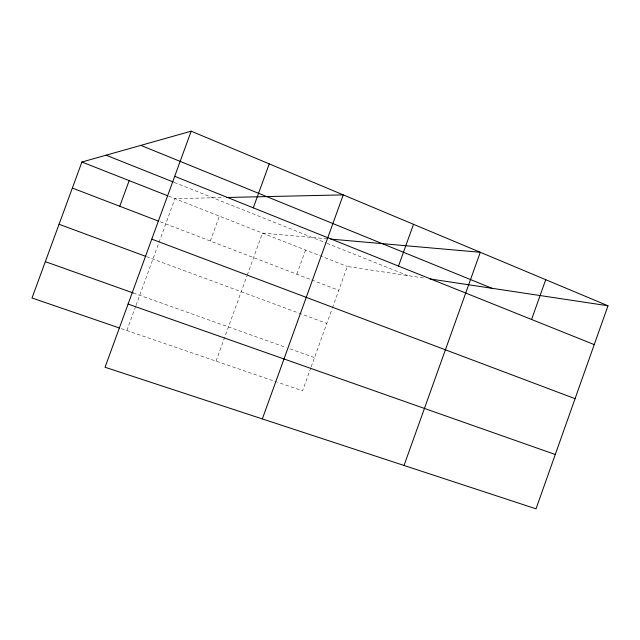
<?xml version="1.0" encoding="UTF-8"?>
<svg xmlns="http://www.w3.org/2000/svg" width="640" height="640" viewBox="0 0 640 640"><rect width="100%" height="100%" fill="white"/><g stroke="black" fill="none" stroke-linecap="round" stroke-linejoin="round"><path stroke-width="0.48" stroke-dasharray="3.2 2.4" d="M310.848 367.76L302.536 390.824L277.536 382.248M311.184 366.832L332.136 308.712M332.464 307.792L347.352 266.496L425.248 278.24M216.04 361.144L246.896 276.056M247.232 275.136L262.472 233.088L326.848 238.76M296.816 274.208L305.552 250.048M210.328 241.016L219.376 216.128M126.848 330.536L135.648 306.424M135.984 305.496L158.664 243.32M159 242.392L174.96 198.64L223.648 197.552M121.248 328.616L276.608 381.928M133.208 292.976L286.256 347.536M290.024 348.88L314.512 357.608M146.464 256.64L326.824 323.432M160.232 221.784L310.8 279.576M311.736 279.936L338.768 290.312M168.552 196.12L347.352 266.496M174.224 182.384L326.048 242.968M326.968 243.336L407.864 275.616"/><path stroke-width="0.96" d="M608 305.776L536.024 508.824L105.032 367.248L191.176 131.176L608 305.776L430.08 278.96M531.568 319.472L545.728 279.688M404.04 465.464L480.288 252.28L330.736 239.104M398.496 266.08L413.504 224.304M262.344 418.92L343.248 194.88L226.592 197.488M253.288 207.832L269.24 163.88M119.776 206.256L129.16 180.616M191.176 131.176L81.912 162.016L32 297.992L119.384 327.976M128.088 304.064L555.28 454.504M45.336 261.648L133.208 292.976M59.056 224.272L145.536 256.296M151.776 239.144L575.072 398.672M72.352 188.056L158.392 221.08M81.912 162.016L167.632 195.76M106.088 155.192L173.304 182.016M174.712 176.304L594.232 344.608M140.856 145.384L491.968 288.288"/></g></svg>
